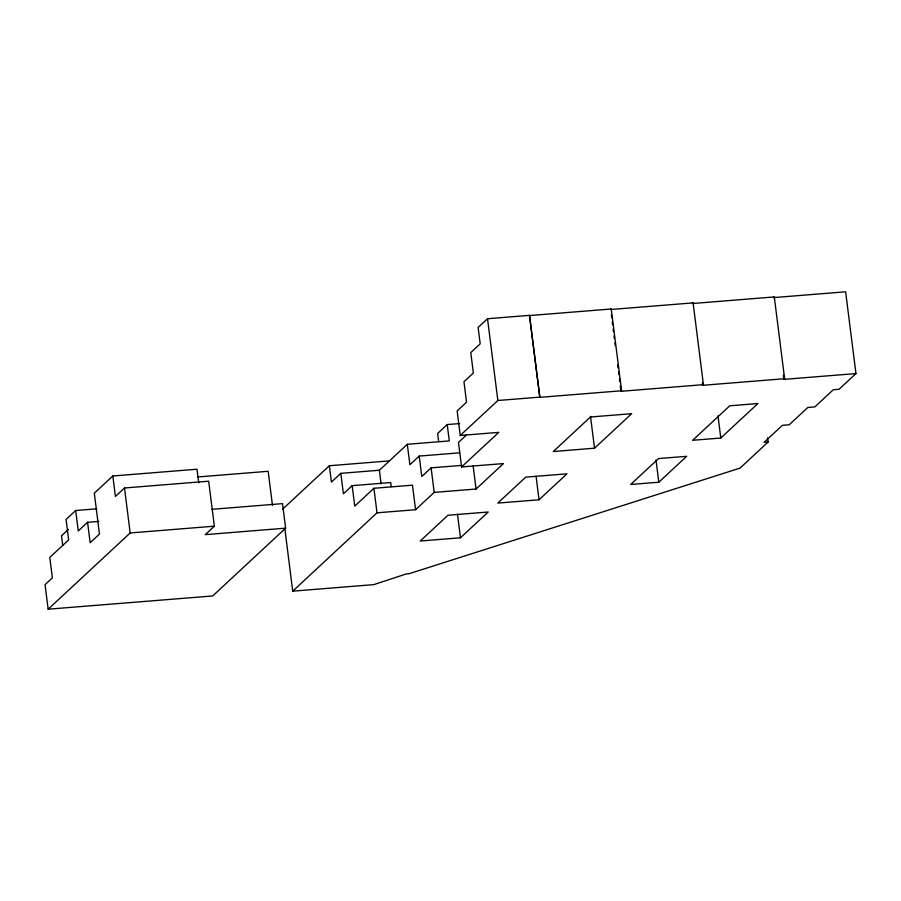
<?xml version="1.0" encoding="UTF-8"?>
<svg xmlns="http://www.w3.org/2000/svg" width="901" height="901" viewBox="0 0 901 901"><rect width="100%" height="100%" fill="white"/><g stroke="black" fill="none" stroke-linecap="round" stroke-linejoin="round"><path stroke-width="1.35" d="M96.722 508.817L75.684 510.518L66.066 519.449L68.645 539.902L49.78 557.426L52.359 577.879L45.05 584.67L48.147 609.2L212.692 595.955L285.628 528.166L282.531 503.636L211.859 509.324M198.716 482.846L196.992 469.218L112.828 475.987L94.312 493.196L99.47 534.09L90.156 542.751L87.577 522.298L98.806 521.397M68.453 529.371L61.505 535.836L62.71 545.375M87.577 522.298L78.263 530.959L75.684 510.518M285.628 528.166L205.259 534.642L214.359 526.184L208.672 481.202L124.507 487.982L115.407 496.44L112.828 475.987M48.147 609.2L130.183 532.964L214.359 526.184M282.396 509.369L329.349 465.738L389.052 460.929M529.484 315.35L539.812 397.127L529.484 315.35L487.52 318.729L478.116 327.468L480.188 343.833L470.784 352.573L473.363 373.014L463.959 381.754L466.538 402.195L457.134 410.935L460.231 435.476L498.782 432.367L461.571 466.955L458.474 442.425L466.459 435.003M459.656 423.56L447.223 424.551L449.295 440.916L407.297 444.294L379.377 470.243L340.826 473.34L331.422 482.091L329.349 465.738M391.237 486.641L390.719 482.553L352.167 485.65L343.405 493.793L340.826 473.34M284.851 528.774L292.724 591.157L377.012 512.815L415.564 509.718L412.467 485.177L373.915 488.286L354.746 506.103L352.167 485.65M447.223 424.551L437.638 433.46L438.674 441.636M459.668 452.82L419.202 456.075L409.887 464.736L407.297 444.294M460.231 435.476L497.859 400.506L539.812 397.127M461.796 465.389L431.106 467.856L421.781 476.516L419.202 456.075M620.293 385.752L621.003 391.304L621.577 390.764L611.25 308.987L610.664 309.516L693.094 302.882L703.422 384.659L702.735 385.301L702.386 382.531M415.564 509.718L434.203 492.397L476.066 489.018L503.434 463.587L461.571 466.955M693.094 302.882L692.407 303.524L774.297 296.936L784.625 378.713L783.904 379.377L783.386 375.221M460.467 537.784L488.218 512.005L447.977 515.237L420.226 541.028L460.467 537.784L457.494 514.223M539.035 499.773L566.954 473.825L525.722 477.147L497.803 503.096L539.035 499.773L536.061 476.212M594.525 448.202L631.669 413.683L590.425 417.005L553.282 451.525L594.525 448.202L590.504 416.318M774.297 296.936L773.576 297.6L845.622 291.8L855.95 373.577L839.068 389.266L833.312 389.728L814.808 406.925L807.803 407.489L789.208 424.765L782.406 425.317L764.138 442.29L768.181 441.963L767.652 437.807M658.811 482.215L686.686 456.311L658.541 458.575L630.666 484.479L658.811 482.215L656.007 460.039M720.8 438.021L757.932 403.524L729.787 405.788L692.655 440.296L720.8 438.021L717.996 415.845M768.181 441.963L740.059 468.092L409.2 573.678L406.475 573.892L373.746 584.625L292.724 591.157M529.225 315.587L611.25 308.987M539.564 397.364L621.577 390.764M621.003 391.304L703.422 384.659M702.735 385.301L784.625 378.713M783.904 379.377L855.95 373.577M197.499 476.978L268.171 471.291L272.474 505.371M611.374 315.068L611.723 317.839M612.241 321.995L612.59 324.765M613.119 328.921L613.468 331.703M613.998 335.859L614.347 338.63M614.865 342.785L615.225 345.556M617.669 364.961L618.018 367.732M618.548 371.899L618.897 374.67M619.426 378.825L619.775 381.596M487.52 318.729L497.859 400.506M473.138 465.851L476.066 489.018M431.106 467.856L434.203 492.397M379.377 470.243L381.1 483.871M373.915 488.286L377.012 512.815M124.507 487.982L130.183 532.964"/></g></svg>
